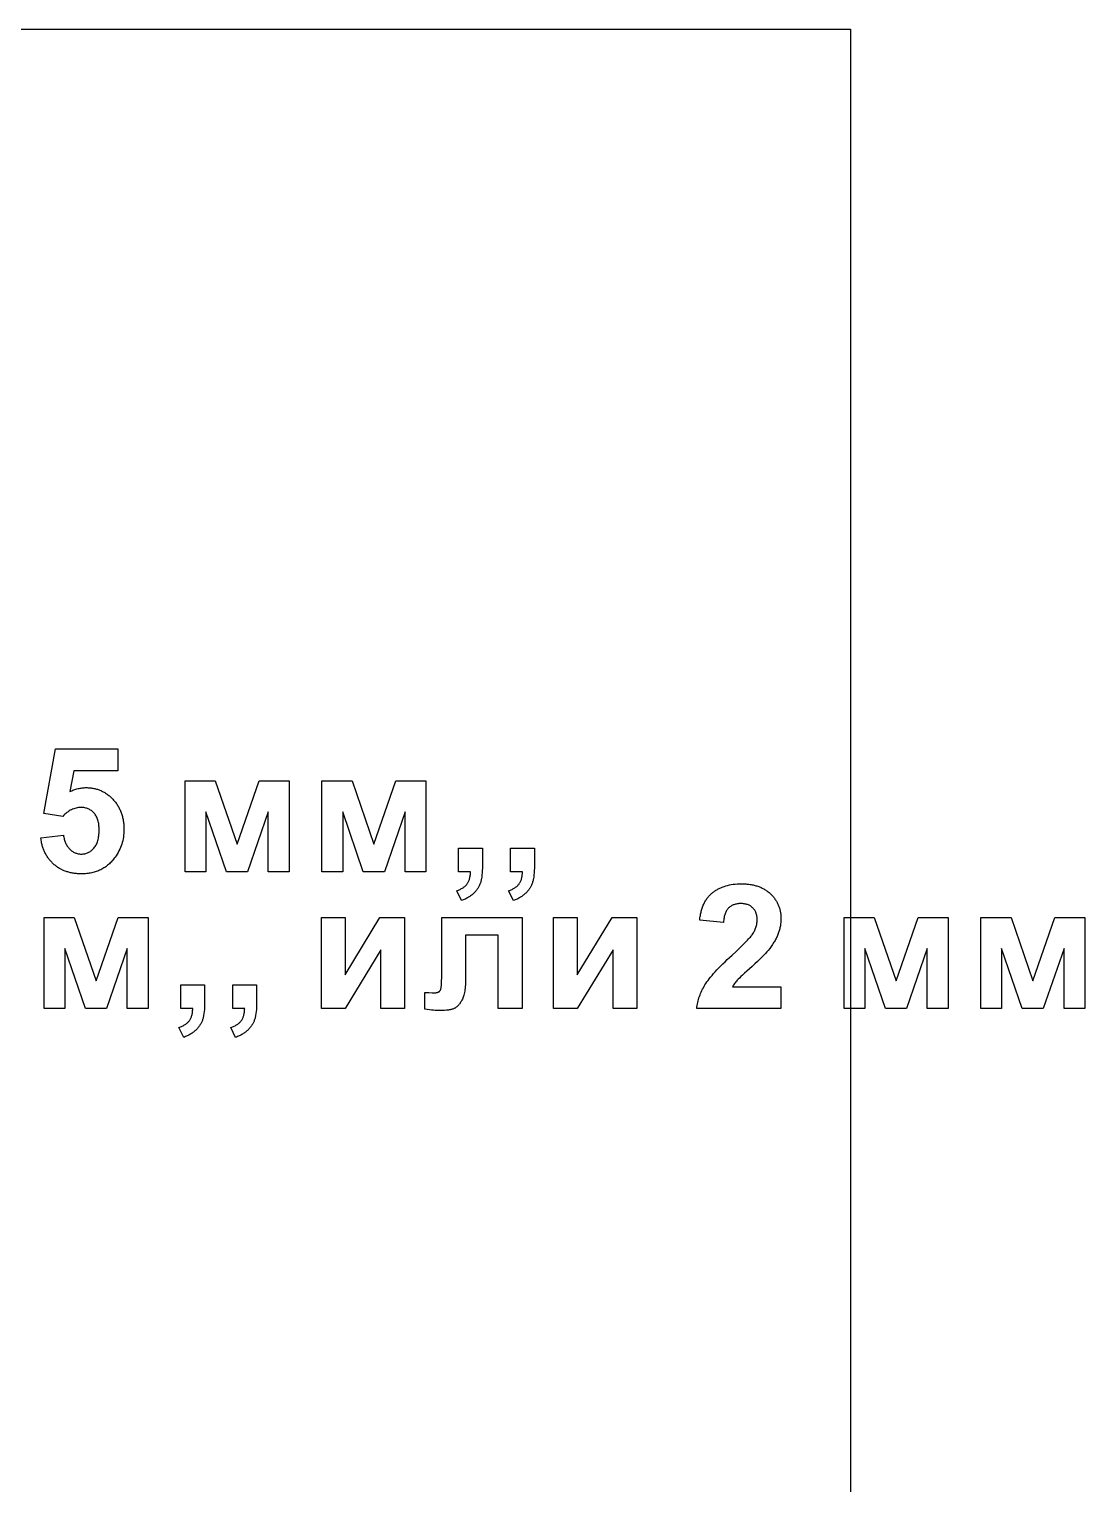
# Model space of a CAD drawing. Header units: metres. Extents: x 0 to 1337, y 0 to 1525.
# Drawn here: x 719 to 1337, y 674 to 1525 of the extents above; entities that cross this region are included whole.
import ezdxf

# ---------------------------------------------------------------- set-up
doc = ezdxf.new("R2010")
doc.units = ezdxf.units.M
doc.layers.add('Page1', color=7, linetype='CONTINUOUS')

msp = doc.modelspace()

# ---------------------------------------------------------------- linework, layer by layer
at = {"layer": 'Page1'}
for points in [[(0, 1525), (1200, 1525), (1200, 0), (0, 0), (0, 1525)], [(726.222168, 1051.878662), (739.555481, 1053.427612), (739.555481, 1053.427612), (739.639404, 1052.800659), (739.74176, 1052.190308), (739.862488, 1051.596436), (740.001587, 1051.019043), (740.159119, 1050.45813), (740.335022, 1049.913818), (740.529358, 1049.386108), (740.742065, 1048.874878), (740.973206, 1048.380127), (741.222717, 1047.901855), (741.490662, 1047.440186), (741.776978, 1046.994995), (742.081665, 1046.566406), (742.404785, 1046.154297), (742.746277, 1045.758667), (743.106201, 1045.379639), (743.106201, 1045.379639), (743.478882, 1045.020386), (743.858582, 1044.684326), (744.245422, 1044.37146), (744.639282, 1044.081787), (745.040222, 1043.815186), (745.448242, 1043.571899), (745.863403, 1043.351685), (746.285583, 1043.154663), (746.714844, 1042.980957), (747.151184, 1042.8302), (747.594604, 1042.702759), (748.045044, 1042.598511), (748.502625, 1042.517334), (748.967285, 1042.459473), (749.439026, 1042.424683), (749.917786, 1042.413086), (749.917786, 1042.413086), (750.46283, 1042.426758), (750.997253, 1042.467773), (751.521179, 1042.536011), (752.034546, 1042.631592), (752.537354, 1042.754517), (753.029663, 1042.904785), (753.511353, 1043.082275), (753.982544, 1043.287231), (754.443237, 1043.519409), (754.893311, 1043.778809), (755.332886, 1044.065674), (755.761902, 1044.379761), (756.180359, 1044.721191), (756.588318, 1045.089966), (756.985657, 1045.486084), (757.372498, 1045.909424), (757.372498, 1045.909424), (757.742188, 1046.360352), (758.087952, 1046.838989), (758.409912, 1047.345459), (758.708008, 1047.879639), (758.982239, 1048.441406), (759.232666, 1049.031128), (759.459229, 1049.648438), (759.661926, 1050.293579), (759.840759, 1050.966309), (759.995789, 1051.666992), (760.126953, 1052.395264), (760.234253, 1053.151367), (760.317749, 1053.935059), (760.37738, 1054.746704), (760.413147, 1055.585938), (760.425049, 1056.453003), (760.425049, 1056.453003), (760.413513, 1057.265503), (760.378845, 1058.052124), (760.321106, 1058.81311), (760.240234, 1059.548218), (760.13623, 1060.257568), (760.009155, 1060.941162), (759.859009, 1061.598877), (759.685669, 1062.230835), (759.489319, 1062.836914), (759.269836, 1063.417358), (759.027222, 1063.971924), (758.761475, 1064.500732), (758.472717, 1065.003662), (758.160767, 1065.480835), (757.825745, 1065.932251), (757.467651, 1066.357788), (757.467651, 1066.357788), (757.091003, 1066.75769), (756.700439, 1067.131714), (756.296021, 1067.479858), (755.877686, 1067.802246), (755.445435, 1068.098877), (754.999268, 1068.369751), (754.539185, 1068.614868), (754.065247, 1068.834106), (753.577332, 1069.027466), (753.075562, 1069.19519), (752.559875, 1069.337036), (752.030273, 1069.453125), (751.486816, 1069.543457), (750.929382, 1069.60791), (750.358093, 1069.646606), (749.772888, 1069.659424), (749.772888, 1069.659424), (749.039368, 1069.639038), (748.315369, 1069.578003), (747.600891, 1069.476074), (746.895813, 1069.333374), (746.200317, 1069.149902), (745.514221, 1068.925781), (744.837646, 1068.660889), (744.170532, 1068.355103), (743.512878, 1068.008667), (742.864746, 1067.62146), (742.226135, 1067.193481), (741.596924, 1066.724731), (740.977234, 1066.21521), (740.367004, 1065.664917), (739.766296, 1065.073853), (739.175049, 1064.442139), (739.175049, 1064.442139), (727.961304, 1066.054443), (734.917786, 1103.862427), (771.439575, 1103.862427), (771.439575, 1091.108765), (745.579041, 1091.108765), (743.350769, 1078.907715), (743.350769, 1078.907715), (743.932373, 1079.191772), (744.515442, 1079.45752), (745.099976, 1079.704956), (745.686035, 1079.934082), (746.27356, 1080.144775), (746.86261, 1080.33728), (747.453064, 1080.511353), (748.045044, 1080.667114), (748.63855, 1080.804688), (749.233521, 1080.923828), (749.829956, 1081.024536), (750.427856, 1081.107056), (751.027283, 1081.171143), (751.628235, 1081.217041), (752.230591, 1081.244507), (752.834473, 1081.253662), (752.834473, 1081.253662), (753.40918, 1081.24707), (753.978333, 1081.227051), (754.542053, 1081.193726), (755.10022, 1081.147217), (755.652954, 1081.08728), (756.200134, 1081.014038), (756.741821, 1080.92749), (757.277954, 1080.827637), (757.808655, 1080.714478), (758.333801, 1080.588013), (758.853516, 1080.448242), (759.367676, 1080.295166), (759.876343, 1080.128784), (760.379517, 1079.948975), (760.877197, 1079.755981), (761.369324, 1079.549683), (761.856018, 1079.329956), (762.337158, 1079.097046), (762.812805, 1078.850708), (763.282959, 1078.591187), (763.74762, 1078.318237), (764.206787, 1078.031982), (764.660461, 1077.732422), (765.108582, 1077.419556), (765.551208, 1077.093384), (765.988403, 1076.754028), (766.420044, 1076.401123), (766.846191, 1076.035034), (767.266785, 1075.65564), (767.681946, 1075.262939), (768.091553, 1074.856934), (768.495728, 1074.4375), (768.495728, 1074.4375), (768.890808, 1074.007568), (769.273376, 1073.56958), (769.643433, 1073.123779), (770.000916, 1072.669922), (770.345825, 1072.20813), (770.678223, 1071.738403), (770.998047, 1071.26062), (771.305359, 1070.775024), (771.600159, 1070.281372), (771.882385, 1069.779907), (772.152039, 1069.270386), (772.40918, 1068.75293), (772.653748, 1068.227539), (772.885803, 1067.694092), (773.105347, 1067.152832), (773.312256, 1066.603516), (773.506714, 1066.046265), (773.688599, 1065.481201), (773.85791, 1064.908081), (774.014709, 1064.326904), (774.158936, 1063.737915), (774.290649, 1063.140991), (774.40979, 1062.536011), (774.516418, 1061.923096), (774.610474, 1061.302246), (774.692017, 1060.673462), (774.761047, 1060.036743), (774.817444, 1059.39209), (774.861389, 1058.73938), (774.8927, 1058.078857), (774.91156, 1057.410278), (774.917786, 1056.733765), (774.917786, 1056.733765), (774.897583, 1055.608032), (774.836853, 1054.497437), (774.735657, 1053.4021), (774.593994, 1052.321899), (774.411865, 1051.25708), (774.189209, 1050.207397), (773.926086, 1049.172852), (773.622498, 1048.153564), (773.278442, 1047.149536), (772.893921, 1046.160645), (772.468872, 1045.187012), (772.003418, 1044.228638), (771.497437, 1043.2854), (770.950989, 1042.357422), (770.364075, 1041.444702), (769.736633, 1040.547119), (769.736633, 1040.547119), (769.289734, 1039.948608), (768.832092, 1039.369141), (768.36377, 1038.808594), (767.884705, 1038.26709), (767.394958, 1037.744629), (766.894531, 1037.241089), (766.383362, 1036.756592), (765.861511, 1036.291016), (765.328979, 1035.844482), (764.785706, 1035.416992), (764.23175, 1035.008545), (763.667114, 1034.619019), (763.091736, 1034.248535), (762.505676, 1033.896973), (761.908875, 1033.564453), (761.301392, 1033.250977), (760.683228, 1032.956421), (760.054321, 1032.680908), (759.414734, 1032.424438), (758.764465, 1032.18689), (758.103455, 1031.968384), (757.431763, 1031.768921), (756.74939, 1031.588379), (756.056274, 1031.42688), (755.352478, 1031.284424), (754.637939, 1031.160889), (753.912781, 1031.056396), (753.176819, 1030.970947), (752.430237, 1030.904419), (751.672913, 1030.856934), (750.904846, 1030.828369), (750.12616, 1030.818848), (750.12616, 1030.818848), (748.887207, 1030.841187), (748.278625, 1030.869141), (747.677246, 1030.908081), (747.083069, 1030.958374), (746.496216, 1031.019653), (745.916504, 1031.092163), (745.344116, 1031.175781), (744.778931, 1031.27063), (744.220947, 1031.376587), (743.670227, 1031.493774), (743.126709, 1031.62207), (742.590515, 1031.761475), (742.061462, 1031.911987), (741.539673, 1032.07373), (741.025146, 1032.246704), (740.517822, 1032.430664), (740.017761, 1032.625854), (739.524902, 1032.832275), (739.039307, 1033.049805), (738.560974, 1033.278442), (738.089844, 1033.518311), (737.625916, 1033.769287), (737.16925, 1034.031372), (736.719849, 1034.304688), (736.277649, 1034.589111), (735.842712, 1034.884644), (735.414978, 1035.191406), (734.994507, 1035.509277), (734.581299, 1035.838379), (734.175293, 1036.178589), (733.776489, 1036.529907), (733.776489, 1036.529907), (733.386292, 1036.890747), (733.006104, 1037.259155), (732.635803, 1037.635254), (732.275452, 1038.019043), (731.924988, 1038.410522), (731.584534, 1038.809692), (731.254028, 1039.216431), (730.933411, 1039.630859), (730.622803, 1040.052979), (730.322083, 1040.482788), (730.031311, 1040.920288), (729.750549, 1041.365356), (729.479675, 1041.818237), (729.218689, 1042.278687), (728.967712, 1042.746826), (728.726685, 1043.222656), (728.495605, 1043.706177), (728.274414, 1044.197266), (728.063232, 1044.696167), (727.861938, 1045.202637), (727.670593, 1045.716797), (727.489197, 1046.238525), (727.317749, 1046.768066), (727.15625, 1047.305298), (727.0047, 1047.850098), (726.863098, 1048.402588), (726.731384, 1048.962769), (726.60968, 1049.53064), (726.396057, 1050.689331), (726.222168, 1051.878662)], [(810.688843, 1085.311646), (828.379028, 1085.311646), (841.123596, 1048.146851), (853.976868, 1085.311646), (871.558411, 1085.311646), (871.558411, 1031.978271), (859.38446, 1031.978271), (859.38446, 1067.078003), (847.237732, 1031.978271), (834.900757, 1031.978271), (822.862732, 1067.078003), (822.862732, 1031.978271), (810.688843, 1031.978271), (810.688843, 1031.978271), (810.688843, 1085.311646)], [(890.706238, 1085.311646), (908.396423, 1085.311646), (921.140991, 1048.146851), (933.994263, 1085.311646), (951.575806, 1085.311646), (951.575806, 1031.978271), (939.401855, 1031.978271), (939.401855, 1067.078003), (927.255127, 1031.978271), (914.918152, 1031.978271), (902.880127, 1067.078003), (902.880127, 1031.978271), (890.706238, 1031.978271), (890.706238, 1031.978271), (890.706238, 1085.311646)], [(970.723633, 1045.891357), (984.636658, 1045.891357), (984.636658, 1035.737427), (984.636658, 1035.737427), (984.620544, 1034.235962), (984.572083, 1032.815918), (984.491455, 1031.477173), (984.378479, 1030.219971), (984.233276, 1029.044067), (984.055786, 1027.949463), (983.954956, 1027.432739), (983.846069, 1026.936401), (983.729065, 1026.460327), (983.604065, 1026.004639), (983.604065, 1026.004639), (983.467712, 1025.56189), (983.316956, 1025.125), (983.151672, 1024.69397), (982.971985, 1024.268555), (982.777771, 1023.848999), (982.569092, 1023.435181), (982.345947, 1023.0271), (982.108337, 1022.624817), (981.856262, 1022.228333), (981.589722, 1021.837585), (981.308655, 1021.452576), (981.013184, 1021.073364), (980.703186, 1020.69989), (980.378784, 1020.332214), (980.039856, 1019.970337), (979.686462, 1019.614197), (979.686462, 1019.614197), (979.319824, 1019.265625), (978.941101, 1018.926514), (978.550293, 1018.596741), (978.147461, 1018.276428), (977.732544, 1017.965515), (977.305542, 1017.664001), (976.866516, 1017.371948), (976.415405, 1017.089294), (975.952209, 1016.81604), (975.47699, 1016.552185), (974.989685, 1016.297729), (974.490295, 1016.052673), (973.978882, 1015.817078), (973.455383, 1015.590881), (972.9198, 1015.374084), (972.372131, 1015.166748), (972.372131, 1015.166748), (969.564209, 1020.963806), (969.564209, 1020.963806), (970.096741, 1021.150391), (970.609802, 1021.345581), (971.103333, 1021.549377), (971.577332, 1021.76178), (972.031799, 1021.982727), (972.466675, 1022.212341), (972.88208, 1022.4505), (973.277954, 1022.697266), (973.654297, 1022.952637), (974.011108, 1023.216614), (974.348328, 1023.489197), (974.666077, 1023.770386), (974.964294, 1024.060181), (975.242981, 1024.358521), (975.502136, 1024.665527), (975.741699, 1024.981079), (975.741699, 1024.981079), (975.964783, 1025.308228), (976.174255, 1025.650146), (976.370117, 1026.006714), (976.552429, 1026.37793), (976.72113, 1026.763916), (976.876221, 1027.164551), (977.017761, 1027.579834), (977.145691, 1028.009766), (977.260071, 1028.454468), (977.36084, 1028.913818), (977.447998, 1029.387817), (977.521606, 1029.876587), (977.581604, 1030.380005), (977.628052, 1030.898071), (977.660889, 1031.430908), (977.680115, 1031.978271), (977.680115, 1031.978271), (970.723633, 1031.978271), (970.723633, 1031.978271), (970.723633, 1045.891357)], [(1001.117798, 1045.891357), (1015.030823, 1045.891357), (1015.030823, 1035.737427), (1015.030823, 1035.737427), (1015.014709, 1034.235962), (1014.966309, 1032.815918), (1014.88562, 1031.477173), (1014.772705, 1030.219971), (1014.627502, 1029.044067), (1014.450012, 1027.949463), (1014.349182, 1027.432739), (1014.240234, 1026.936401), (1014.123291, 1026.460327), (1013.99823, 1026.004639), (1013.99823, 1026.004639), (1013.861938, 1025.56189), (1013.711121, 1025.125), (1013.545898, 1024.69397), (1013.36615, 1024.268555), (1013.171997, 1023.848999), (1012.963318, 1023.435181), (1012.740173, 1023.0271), (1012.502563, 1022.624817), (1012.250488, 1022.228333), (1011.983887, 1021.837585), (1011.702881, 1021.452576), (1011.40741, 1021.073364), (1011.097412, 1020.69989), (1010.772949, 1020.332214), (1010.434082, 1019.970337), (1010.080688, 1019.614197), (1010.080688, 1019.614197), (1009.713989, 1019.265625), (1009.335327, 1018.926514), (1008.944519, 1018.596741), (1008.541687, 1018.276428), (1008.12677, 1017.965515), (1007.699768, 1017.664001), (1007.260742, 1017.371948), (1006.809631, 1017.089294), (1006.346436, 1016.81604), (1005.871216, 1016.552185), (1005.383911, 1016.297729), (1004.884521, 1016.052673), (1004.373047, 1015.817078), (1003.849548, 1015.590881), (1003.313965, 1015.374084), (1002.766357, 1015.166748), (1002.766357, 1015.166748), (999.958374, 1020.963806), (999.958374, 1020.963806), (1000.490967, 1021.150391), (1001.004028, 1021.345581), (1001.497559, 1021.549377), (1001.971497, 1021.76178), (1002.425964, 1021.982727), (1002.860901, 1022.212341), (1003.276306, 1022.4505), (1003.67218, 1022.697266), (1004.048462, 1022.952637), (1004.405273, 1023.216614), (1004.742554, 1023.489197), (1005.060303, 1023.770386), (1005.358521, 1024.060181), (1005.637146, 1024.358521), (1005.896301, 1024.665527), (1006.135925, 1024.981079), (1006.135925, 1024.981079), (1006.358948, 1025.308228), (1006.56842, 1025.650146), (1006.764343, 1026.006714), (1006.946594, 1026.37793), (1007.115295, 1026.763916), (1007.270447, 1027.164551), (1007.411987, 1027.579834), (1007.539917, 1028.009766), (1007.654297, 1028.454468), (1007.755066, 1028.913818), (1007.842224, 1029.387817), (1007.915833, 1029.876587), (1007.97583, 1030.380005), (1008.022217, 1030.898071), (1008.055054, 1031.430908), (1008.074341, 1031.978271), (1008.074341, 1031.978271), (1001.117798, 1031.978271), (1001.117798, 1031.978271), (1001.117798, 1045.891357)], [(1159.268555, 964.731934), (1159.268555, 951.978333), (1109.993164, 951.978333), (1109.993164, 951.978333), (1110.106445, 952.892456), (1110.244995, 953.800598), (1110.408569, 954.702759), (1110.597168, 955.598938), (1110.811035, 956.489136), (1111.049927, 957.373413), (1111.314087, 958.251648), (1111.603271, 959.123901), (1111.91748, 959.990234), (1112.256958, 960.850525), (1112.62146, 961.704834), (1113.01123, 962.553223), (1113.426025, 963.395569), (1113.865845, 964.231995), (1114.330933, 965.062378), (1114.821045, 965.886841), (1114.821045, 965.886841), (1115.354492, 966.725037), (1115.949219, 967.596741), (1116.605347, 968.501953), (1117.322754, 969.440674), (1118.101563, 970.412903), (1118.941772, 971.41864), (1119.843262, 972.457886), (1120.806152, 973.53064), (1121.830322, 974.636902), (1122.915894, 975.776672), (1124.062866, 976.94989), (1125.271118, 978.156677), (1126.540771, 979.396973), (1127.871826, 980.670776), (1129.26416, 981.978088), (1130.717773, 983.318909), (1130.717773, 983.318909), (1132.991333, 985.427002), (1135.033936, 987.358154), (1136.845581, 989.112427), (1138.426147, 990.689819), (1139.775757, 992.090271), (1140.364014, 992.724121), (1140.894409, 993.313782), (1141.367188, 993.859192), (1141.782104, 994.360413), (1142.139404, 994.817383), (1142.438843, 995.230103), (1142.438843, 995.230103), (1142.791992, 995.768677), (1143.122437, 996.306458), (1143.430054, 996.843445), (1143.714844, 997.3797), (1143.976929, 997.915161), (1144.216187, 998.449829), (1144.432617, 998.983704), (1144.626343, 999.516785), (1144.797241, 1000.049133), (1144.945313, 1000.580688), (1145.070679, 1001.11145), (1145.173218, 1001.641479), (1145.25293, 1002.170715), (1145.309937, 1002.699158), (1145.344116, 1003.226807), (1145.355469, 1003.753662), (1145.355469, 1003.753662), (1145.345459, 1004.328369), (1145.315552, 1004.886108), (1145.265747, 1005.427063), (1145.195801, 1005.951111), (1145.106079, 1006.458252), (1144.996338, 1006.948547), (1144.866577, 1007.421936), (1144.716919, 1007.878479), (1144.547241, 1008.318115), (1144.357666, 1008.740845), (1144.148193, 1009.14679), (1143.918701, 1009.535767), (1143.669189, 1009.907898), (1143.39978, 1010.263184), (1143.110474, 1010.601563), (1142.801147, 1010.923035), (1142.801147, 1010.923035), (1142.474243, 1011.226318), (1142.132324, 1011.510071), (1141.775146, 1011.774231), (1141.402832, 1012.018799), (1141.015381, 1012.243835), (1140.612793, 1012.44928), (1140.195068, 1012.635132), (1139.762207, 1012.801453), (1139.314209, 1012.948181), (1138.851074, 1013.075378), (1138.372681, 1013.182983), (1137.879272, 1013.271057), (1137.370728, 1013.339539), (1136.846924, 1013.388428), (1136.308105, 1013.417786), (1135.754028, 1013.427612), (1135.754028, 1013.427612), (1135.2052, 1013.417603), (1134.670654, 1013.387756), (1134.150269, 1013.337952), (1133.644043, 1013.26825), (1133.152222, 1013.178589), (1132.674438, 1013.069031), (1132.210938, 1012.939514), (1131.761719, 1012.790161), (1131.32666, 1012.620789), (1130.905884, 1012.43158), (1130.499268, 1012.222412), (1130.106934, 1011.993286), (1129.728882, 1011.744324), (1129.364868, 1011.475403), (1129.015259, 1011.186523), (1128.67981, 1010.877747), (1128.67981, 1010.877747), (1128.360107, 1010.545898), (1128.057739, 1010.187744), (1127.772705, 1009.803284), (1127.505005, 1009.392517), (1127.254761, 1008.955505), (1127.021729, 1008.492188), (1126.80603, 1008.002563), (1126.607788, 1007.486694), (1126.426758, 1006.944519), (1126.263184, 1006.376038), (1126.116821, 1005.78125), (1125.987793, 1005.160217), (1125.876221, 1004.512878), (1125.781982, 1003.839233), (1125.704956, 1003.139282), (1125.645386, 1002.413086), (1125.645386, 1002.413086), (1111.7323, 1003.762756), (1111.7323, 1003.762756), (1111.815674, 1004.466919), (1111.909424, 1005.15863), (1112.01355, 1005.837769), (1112.128174, 1006.504333), (1112.253296, 1007.158386), (1112.388794, 1007.799866), (1112.534668, 1008.428833), (1112.69104, 1009.045227), (1112.857788, 1009.649109), (1113.035034, 1010.240417), (1113.222656, 1010.819214), (1113.420654, 1011.385437), (1113.62915, 1011.939148), (1113.848145, 1012.480286), (1114.077393, 1013.008911), (1114.317261, 1013.524963), (1114.567383, 1014.028503), (1114.828003, 1014.51947), (1115.099121, 1014.997925), (1115.380615, 1015.463806), (1115.672485, 1015.917114), (1115.974854, 1016.357971), (1116.28772, 1016.786194), (1116.61084, 1017.201904), (1116.944458, 1017.605103), (1117.288574, 1017.995728), (1117.643066, 1018.37384), (1118.007935, 1018.73938), (1118.383301, 1019.092407), (1118.769165, 1019.432861), (1119.165283, 1019.760742), (1119.572021, 1020.076111), (1119.572021, 1020.076111), (1119.987061, 1020.380432), (1120.408569, 1020.675049), (1120.836548, 1020.959961), (1121.270996, 1021.235291), (1121.711914, 1021.500916), (1122.15918, 1021.756897), (1122.612915, 1022.003235), (1123.07312, 1022.239868), (1123.539795, 1022.466858), (1124.012939, 1022.684204), (1124.492554, 1022.891907), (1124.978516, 1023.089905), (1125.969849, 1023.45697), (1126.987061, 1023.7854), (1128.030029, 1024.075195), (1129.098755, 1024.326294), (1130.193359, 1024.538818), (1131.313599, 1024.712646), (1132.459839, 1024.8479), (1133.631714, 1024.944458), (1134.829468, 1025.002441), (1136.052979, 1025.021851), (1136.052979, 1025.021851), (1136.725464, 1025.016113), (1137.389038, 1024.999023), (1138.043457, 1024.970581), (1138.688721, 1024.930786), (1139.325073, 1024.879639), (1139.952271, 1024.817017), (1140.570435, 1024.743042), (1141.179443, 1024.657715), (1141.779541, 1024.561035), (1142.370483, 1024.453003), (1142.952271, 1024.333618), (1143.525146, 1024.202759), (1144.088867, 1024.060547), (1144.643555, 1023.906982), (1145.189209, 1023.742065), (1145.725708, 1023.565735), (1146.253174, 1023.378052), (1146.771606, 1023.178955), (1147.281006, 1022.968506), (1147.78125, 1022.746704), (1148.272461, 1022.513489), (1148.754639, 1022.268921), (1149.227661, 1022.012939), (1149.69165, 1021.745667), (1150.146606, 1021.466919), (1150.592529, 1021.17688), (1151.029297, 1020.875427), (1151.457153, 1020.562561), (1151.875732, 1020.238403), (1152.2854, 1019.902771), (1152.685913, 1019.555847), (1153.077393, 1019.19751), (1153.077393, 1019.19751), (1153.458252, 1018.83075), (1153.827148, 1018.458435), (1154.183838, 1018.080566), (1154.528442, 1017.697144), (1154.860962, 1017.308228), (1155.181396, 1016.913757), (1155.489746, 1016.513733), (1155.786011, 1016.108154), (1156.07019, 1015.697083), (1156.342285, 1015.280457), (1156.602295, 1014.858337), (1156.850098, 1014.430603), (1157.085938, 1013.997375), (1157.30957, 1013.558594), (1157.52124, 1013.114319), (1157.720703, 1012.664429), (1157.908203, 1012.209045), (1158.083496, 1011.748169), (1158.246704, 1011.281677), (1158.397949, 1010.809692), (1158.536987, 1010.332153), (1158.66394, 1009.84906), (1158.778809, 1009.360474), (1158.881592, 1008.866333), (1158.97229, 1008.366638), (1159.050903, 1007.86145), (1159.117432, 1007.350647), (1159.171753, 1006.834351), (1159.214111, 1006.312561), (1159.244385, 1005.785156), (1159.262451, 1005.252258), (1159.268555, 1004.713806), (1159.268555, 1004.713806), (1159.261597, 1004.098633), (1159.240601, 1003.487244), (1159.205688, 1002.879639), (1159.156738, 1002.275818), (1159.093872, 1001.675781), (1159.016968, 1001.079529), (1158.926147, 1000.487061), (1158.821289, 999.898376), (1158.702515, 999.313477), (1158.569702, 998.732361), (1158.422974, 998.155029), (1158.262207, 997.581543), (1158.087524, 997.01178), (1157.898926, 996.445801), (1157.696167, 995.883606), (1157.479614, 995.325256), (1157.479614, 995.325256), (1157.247803, 994.767029), (1156.999634, 994.205505), (1156.734985, 993.640625), (1156.454102, 993.072327), (1156.156738, 992.500732), (1155.843018, 991.92572), (1155.512939, 991.347412), (1155.166382, 990.765686), (1154.803589, 990.180603), (1154.424316, 989.592163), (1154.028687, 989.000366), (1153.616699, 988.405212), (1152.743408, 987.204834), (1151.80481, 985.990967), (1151.80481, 985.990967), (1151.467651, 985.575684), (1151.096924, 985.138184), (1150.255249, 984.196655), (1149.279663, 983.166382), (1148.170288, 982.047363), (1146.92688, 980.8396), (1145.549683, 979.543152), (1144.038574, 978.157898), (1142.393555, 976.683899), (1142.393555, 976.683899), (1139.285522, 973.902283), (1137.968384, 972.702759), (1136.809326, 971.630737), (1135.808105, 970.686218), (1134.964844, 969.869202), (1134.279541, 969.179749), (1133.752197, 968.617798), (1133.752197, 968.617798), (1133.314575, 968.121155), (1132.89856, 967.627686), (1132.503906, 967.137268), (1132.130859, 966.649963), (1131.779297, 966.165771), (1131.449219, 965.684692), (1131.140747, 965.206787), (1130.853638, 964.731934), (1130.853638, 964.731934), (1159.268555, 964.731934)], [(728.190247, 1005.311646), (745.880493, 1005.311646), (758.625061, 968.14679), (771.478333, 1005.311646), (789.059814, 1005.311646), (789.059814, 951.978333), (776.885925, 951.978333), (776.885925, 987.077942), (764.739197, 951.978333), (752.402222, 951.978333), (740.364197, 987.077942), (740.364197, 951.978333), (728.190247, 951.978333), (728.190247, 951.978333), (728.190247, 1005.311646)], [(890.396057, 1005.311646), (904.309143, 1005.311646), (904.309143, 971.79718), (924.598938, 1005.311646), (939.091736, 1005.311646), (939.091736, 951.978333), (925.17865, 951.978333), (925.17865, 986.452942), (904.309143, 951.978333), (890.396057, 951.978333), (890.396057, 951.978333), (890.396057, 1005.311646)], [(960.865662, 1005.311646), (1007.822144, 1005.311646), (1007.822144, 951.978333), (993.909119, 951.978333), (993.909119, 994.876892), (974.778687, 994.876892), (974.778687, 970.212036), (974.778687, 970.212036), (974.770508, 969.057495), (974.745911, 967.946899), (974.704956, 966.880066), (974.647644, 965.857117), (974.573914, 964.877991), (974.483826, 963.942688), (974.377319, 963.05127), (974.254456, 962.203613), (974.115173, 961.399841), (973.959595, 960.639954), (973.787537, 959.923828), (973.599182, 959.251587), (973.394409, 958.623169), (973.173218, 958.038574), (972.935669, 957.497864), (972.681763, 957.000977), (972.681763, 957.000977), (972.417908, 956.536194), (972.150513, 956.091736), (971.879639, 955.667725), (971.605286, 955.264099), (971.327393, 954.880798), (971.046021, 954.517944), (970.761108, 954.175415), (970.472717, 953.853333), (970.180847, 953.551575), (969.885437, 953.270203), (969.586548, 953.009216), (969.28418, 952.768616), (968.978271, 952.548401), (968.668884, 952.348572), (968.355957, 952.169067), (968.039551, 952.01001), (968.039551, 952.01001), (967.70929, 951.865784), (967.354797, 951.730835), (966.976135, 951.605225), (966.573303, 951.488892), (966.14624, 951.381897), (965.694946, 951.28418), (965.219482, 951.195801), (964.719788, 951.116699), (964.195923, 951.046875), (963.647827, 950.986389), (962.479065, 950.893311), (961.213501, 950.837524), (959.851135, 950.818909), (959.851135, 950.818909), (958.979858, 950.832214), (958.041809, 950.872131), (957.036926, 950.938599), (955.965271, 951.031738), (954.826782, 951.151489), (953.621521, 951.297852), (952.349426, 951.470764), (951.010559, 951.670349), (951.010559, 951.670349), (951.010559, 961.49823), (951.010559, 961.49823), (951.816711, 961.473328), (953.347534, 961.398621), (953.347534, 961.398621), (955.290466, 961.289917), (956.075073, 961.262756), (956.735229, 961.253662), (956.735229, 961.253662), (957.081055, 961.261169), (957.40979, 961.283691), (957.721497, 961.321167), (958.016052, 961.373718), (958.293518, 961.441223), (958.553955, 961.523743), (958.797241, 961.621216), (959.023499, 961.733765), (959.232605, 961.861267), (959.424622, 962.003784), (959.599609, 962.161316), (959.757446, 962.333862), (959.898193, 962.521362), (960.021912, 962.723877), (960.128479, 962.941406), (960.218018, 963.17395), (960.218018, 963.17395), (960.296387, 963.440735), (960.369812, 963.760864), (960.43811, 964.134521), (960.501343, 964.561523), (960.612671, 965.575867), (960.703735, 966.803955), (960.774536, 968.245728), (960.825134, 969.901184), (960.85553, 971.770386), (960.865662, 973.853333), (960.865662, 973.853333), (960.865662, 1005.311646)], [(1026.239502, 1005.311646), (1040.152588, 1005.311646), (1040.152588, 971.79718), (1060.442505, 1005.311646), (1074.935181, 1005.311646), (1074.935181, 951.978333), (1061.022217, 951.978333), (1061.022217, 986.452942), (1040.152588, 951.978333), (1026.239502, 951.978333), (1026.239502, 951.978333), (1026.239502, 1005.311646)], [(1196.198975, 1005.311646), (1213.88916, 1005.311646), (1226.633789, 968.14679), (1239.487061, 1005.311646), (1257.068481, 1005.311646), (1257.068481, 951.978333), (1244.894653, 951.978333), (1244.894653, 987.077942), (1232.747925, 951.978333), (1220.410889, 951.978333), (1208.372925, 987.077942), (1208.372925, 951.978333), (1196.198975, 951.978333), (1196.198975, 951.978333), (1196.198975, 1005.311646)], [(1276.216309, 1005.311646), (1293.906616, 1005.311646), (1306.651123, 968.14679), (1319.504395, 1005.311646), (1337.085938, 1005.311646), (1337.085938, 951.978333), (1324.911987, 951.978333), (1324.911987, 987.077942), (1312.765259, 951.978333), (1300.428345, 951.978333), (1288.390259, 987.077942), (1288.390259, 951.978333), (1276.216309, 951.978333), (1276.216309, 951.978333), (1276.216309, 1005.311646)], [(808.207642, 965.891357), (822.120728, 965.891357), (822.120728, 955.737366), (822.120728, 955.737366), (822.104553, 954.235962), (822.056152, 952.815918), (821.975525, 951.477234), (821.862549, 950.21991), (821.717346, 949.044006), (821.539856, 947.949524), (821.439026, 947.432739), (821.330139, 946.93634), (821.213135, 946.460266), (821.088074, 946.004578), (821.088074, 946.004578), (820.951782, 945.561951), (820.801025, 945.125061), (820.635742, 944.693909), (820.455994, 944.268555), (820.261841, 943.848999), (820.053162, 943.435181), (819.830017, 943.0271), (819.592407, 942.624817), (819.340332, 942.228333), (819.073792, 941.837585), (818.792725, 941.452576), (818.497253, 941.073364), (818.187256, 940.69989), (817.862854, 940.332214), (817.523926, 939.970337), (817.170532, 939.614197), (817.170532, 939.614197), (816.803894, 939.265625), (816.425171, 938.926514), (816.034363, 938.596741), (815.631531, 938.276428), (815.216614, 937.965515), (814.789612, 937.664001), (814.350586, 937.371948), (813.899475, 937.089294), (813.436279, 936.81604), (812.96106, 936.552185), (812.473755, 936.297729), (811.974365, 936.052673), (811.462952, 935.817078), (810.939392, 935.590881), (810.40387, 935.374084), (809.856201, 935.166748), (809.856201, 935.166748), (807.048218, 940.963806), (807.048218, 940.963806), (807.580811, 941.150391), (808.093872, 941.345581), (808.587402, 941.549377), (809.061401, 941.76178), (809.515808, 941.982727), (809.950745, 942.212341), (810.36615, 942.4505), (810.762024, 942.697266), (811.138367, 942.952637), (811.495117, 943.216614), (811.832397, 943.489197), (812.150146, 943.770386), (812.448364, 944.06012), (812.727051, 944.358521), (812.986145, 944.665466), (813.225769, 944.981018), (813.225769, 944.981018), (813.448853, 945.308228), (813.658325, 945.650146), (813.854187, 946.006714), (814.036438, 946.37793), (814.2052, 946.763855), (814.360291, 947.16449), (814.501831, 947.579773), (814.629761, 948.009766), (814.744141, 948.454468), (814.84491, 948.913818), (814.932068, 949.387878), (815.005676, 949.876587), (815.065674, 950.380005), (815.112122, 950.898071), (815.144958, 951.430847), (815.164185, 951.978333), (815.164185, 951.978333), (808.207642, 951.978333), (808.207642, 951.978333), (808.207642, 965.891357)], [(838.601868, 965.891357), (852.514893, 965.891357), (852.514893, 955.737366), (852.514893, 955.737366), (852.498779, 954.235962), (852.450378, 952.815918), (852.36969, 951.477234), (852.256775, 950.21991), (852.111572, 949.044006), (851.934082, 947.949524), (851.833252, 947.432739), (851.724304, 946.93634), (851.607361, 946.460266), (851.4823, 946.004578), (851.4823, 946.004578), (851.346008, 945.561951), (851.19519, 945.125061), (851.029968, 944.693909), (850.85022, 944.268555), (850.656006, 943.848999), (850.447388, 943.435181), (850.224243, 943.0271), (849.986633, 942.624817), (849.734497, 942.228333), (849.467957, 941.837585), (849.186951, 941.452576), (848.891418, 941.073364), (848.581482, 940.69989), (848.257019, 940.332214), (847.918091, 939.970337), (847.564758, 939.614197), (847.564758, 939.614197), (847.198059, 939.265625), (846.819336, 938.926514), (846.428589, 938.596741), (846.025696, 938.276428), (845.610779, 937.965515), (845.183838, 937.664001), (844.744751, 937.371948), (844.29364, 937.089294), (843.830505, 936.81604), (843.355225, 936.552185), (842.86792, 936.297729), (842.368591, 936.052673), (841.857117, 935.817078), (841.333618, 935.590881), (840.798035, 935.374084), (840.250427, 935.166748), (840.250427, 935.166748), (837.442444, 940.963806), (837.442444, 940.963806), (837.975037, 941.150391), (838.488098, 941.345581), (838.981567, 941.549377), (839.455566, 941.76178), (839.910034, 941.982727), (840.344971, 942.212341), (840.760376, 942.4505), (841.156189, 942.697266), (841.532532, 942.952637), (841.889343, 943.216614), (842.226624, 943.489197), (842.544373, 943.770386), (842.842529, 944.06012), (843.121216, 944.358521), (843.380371, 944.665466), (843.619995, 944.981018), (843.619995, 944.981018), (843.843018, 945.308228), (844.05249, 945.650146), (844.248352, 946.006714), (844.430664, 946.37793), (844.599365, 946.763855), (844.754517, 947.16449), (844.895996, 947.579773), (845.023987, 948.009766), (845.138306, 948.454468), (845.239075, 948.913818), (845.326294, 949.387878), (845.399902, 949.876587), (845.4599, 950.380005), (845.506287, 950.898071), (845.539124, 951.430847), (845.558411, 951.978333), (845.558411, 951.978333), (838.601868, 951.978333), (838.601868, 951.978333), (838.601868, 965.891357)]]:
    msp.add_lwpolyline(points, dxfattribs=at)

doc.saveas('drawing.dxf')
